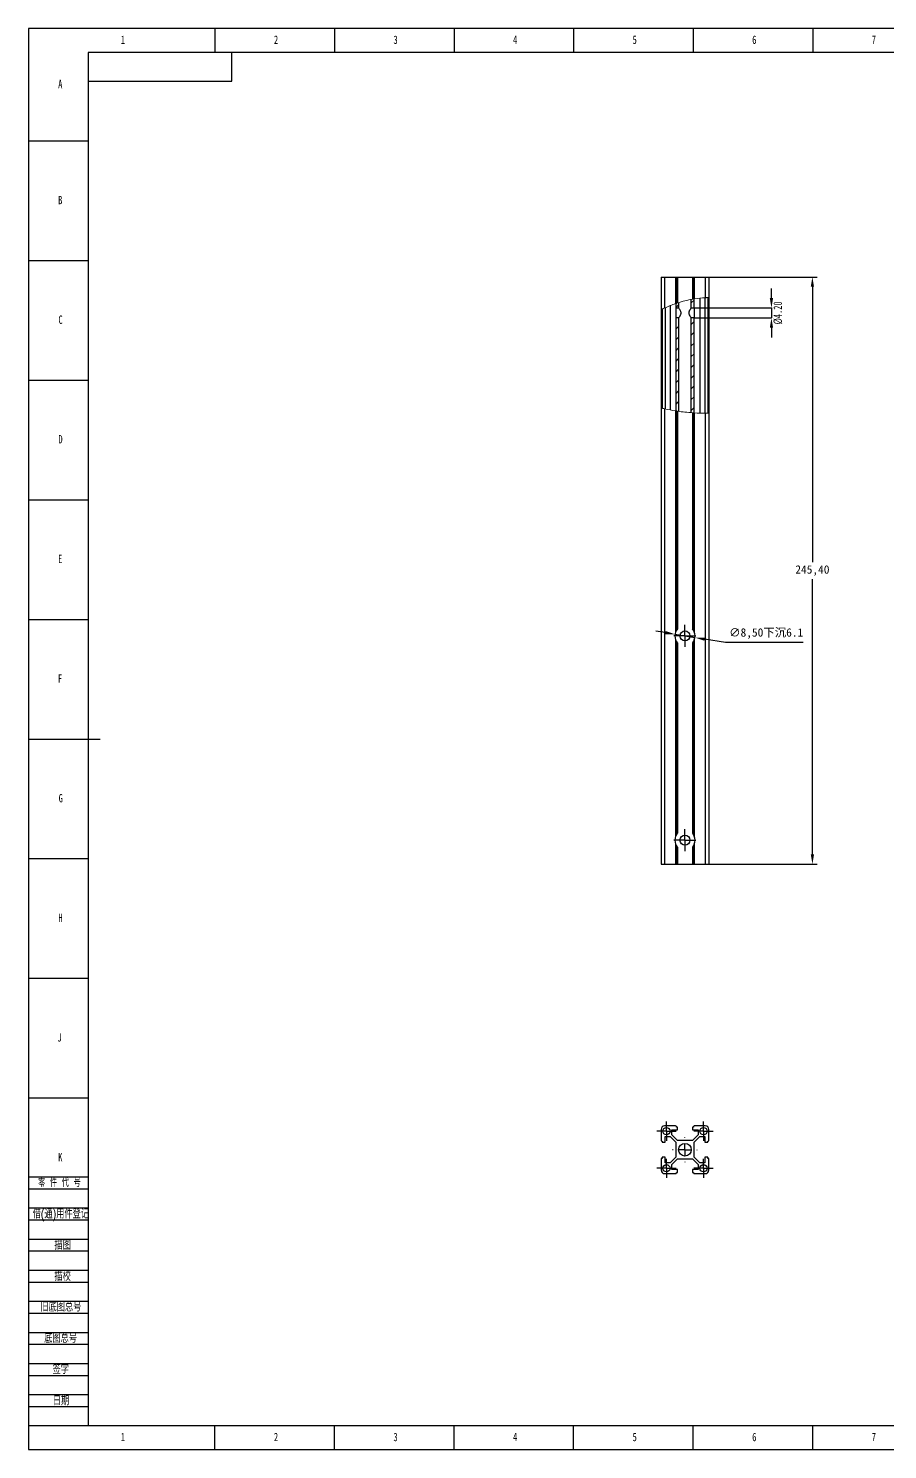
# Model space of a CAD drawing. Header units: millimetres. Extents: x 0 to 841, y 0 to 594.
# Drawn here: x 0 to 359, y 0 to 594 of the extents above; entities that cross this region are included whole.
import ezdxf

# ---------------------------------------------------------------- set-up
doc = ezdxf.new("R2010")
doc.units = ezdxf.units.MM
doc.header["$PDSIZE"] = -1
doc.layers.add('10', color=7, linetype='Continuous')
doc.layers.add('5', color=7, linetype='Continuous')
doc.styles.add('SLDTEXTSTYLE0', font='TXT', dxfattribs={"width": 0.7, "bigfont": 'bigfont'})
doc.styles.add('SLDTEXTSTYLE2', font='TXT', dxfattribs={"width": 0.614286, "bigfont": 'bigfont'})
doc.styles.add('SLDTEXTSTYLE4', font='TXT', dxfattribs={"width": 0.7})
doc.dimstyles.new('ISO-25', dxfattribs={"dimtxt": 2.5, "dimasz": 2.5, "dimexe": 1.25, "dimexo": 0.625, "dimtad": 1, "dimtxsty": 'Standard', "dimcen": 2.5, "dimadec": 0, "dimazin": 0, "dimtfac": 1, "dimtmove": 0, "dimatfit": 3, "dimfxl": 1, "dimarcsym": 0})
doc.dimstyles.new('SLDDIMSTYLE1', dxfattribs={"dimtxt": 3.5, "dimasz": 4.08, "dimexe": 0, "dimexo": 0.0625, "dimgap": 0.875, "dimtad": 2, "dimrnd": 1e-09, "dimzin": 4, "dimdsep": 46, "dimtxsty": 'SLDTEXTSTYLE4', "dimsah": 1, "dimcen": 0.09, "dimadec": 0, "dimazin": 1, "dimtfac": 1, "dimtmove": 0, "dimatfit": 0, "dimfxl": 1, "dimfrac": 2, "dimtolj": 1, "dimtzin": 12, "dimarcsym": 0})

# ---------------------------------------------------------------- blocks, each defined once
blk = doc.blocks.new('_D_1')
at = {"layer": '10', "color": 0, "lineweight": -2, "transparency": 16777216}
for p, q in [((310.72, 481.28), (310.72, 485.36)), ((278.47, 477.2), (310.72, 477.2)), ((310.72, 477.2), (310.72, 473)), ((278.47, 473), (310.72, 473)), ((310.72, 468.92), (310.72, 464.84))]:
    blk.add_line(p, q, dxfattribs=at)
at = {"layer": '10', "color": 0, "transparency": 16777216}
for points in [[(310.04, 481.28), (311.4, 481.28), (310.72, 477.2)], [(310.04, 468.92), (311.4, 468.92), (310.72, 473)]]:
    blk.add_solid(points, dxfattribs=at)
at = {"layer": 'Defpoints', "color": 0, "transparency": 16777216}
for p in [(278.41, 477.2), (278.41, 473), (310.72, 473)]:
    blk.add_point(p, dxfattribs=at)
at = {"layer": '10', "color": 0, "transparency": 16777216, "insert": (311.59, 475.1), "char_height": 3.5, "attachment_point": 2, "rotation": 90, "style": 'SLDTEXTSTYLE4'}
blk.add_mtext('\\A1;%%C4.20', dxfattribs=at)
blk = doc.blocks.new('SW_CENTERMARKSYMBOL_0')
at = {"layer": '10', "color": 0}
for p, q in [((-2.5, 0), (-4.6, 0)), ((0, 0), (-2.5, 0)), ((0, 2.5), (0, 4.6)), ((0, 0), (0, 2.5)), ((0, 0), (0, -2.5)), ((0, 0), (2.5, 0)), ((2.5, 0), (4.6, 0)), ((0, -2.5), (0, -4.6))]:
    blk.add_line(p, q, dxfattribs=at)
blk = doc.blocks.new('SW_CENTERMARKSYMBOL_1')
at = {"layer": '10', "color": 0}
for p, q in [((-2.5, 0), (-4.6, 0)), ((0, 0), (-2.5, 0)), ((0, 2.5), (0, 4.6)), ((0, 0), (0, 2.5)), ((0, 0), (0, -2.5)), ((0, 0), (2.5, 0)), ((2.5, 0), (4.6, 0)), ((0, -2.5), (0, -4.6))]:
    blk.add_line(p, q, dxfattribs=at)
blk = doc.blocks.new('SW_CENTERMARKSYMBOL_2')
at = {"layer": '10', "color": 0}
for p, q in [((-5, 0), (-5.15, 0)), ((0, 0), (-2.5, 0)), ((0, 5), (0, 5.15)), ((0, 0), (0, 2.5)), ((0, 0), (0, -2.5)), ((0, 0), (2.5, 0)), ((5, 0), (5.15, 0)), ((0, -5), (0, -5.15))]:
    blk.add_line(p, q, dxfattribs=at)
blk = doc.blocks.new('SW_CENTERMARKSYMBOL_3')
at = {"layer": '10', "color": 0}
for p, q in [((-2.5, 0), (-4, 0)), ((0, 0), (-2.5, 0)), ((0, 2.5), (0, 4)), ((0, 0), (0, 2.5)), ((0, 0), (0, -2.5)), ((0, 0), (2.5, 0)), ((2.5, 0), (4, 0)), ((0, -2.5), (0, -4))]:
    blk.add_line(p, q, dxfattribs=at)
blk = doc.blocks.new('SW_CENTERMARKSYMBOL_4')
at = {"layer": '10', "color": 0}
for p, q in [((-2.5, 0), (-4, 0)), ((0, 0), (-2.5, 0)), ((0, 2.5), (0, 4)), ((0, 0), (0, 2.5)), ((0, 0), (0, -2.5)), ((0, 0), (2.5, 0)), ((2.5, 0), (4, 0)), ((0, -2.5), (0, -4))]:
    blk.add_line(p, q, dxfattribs=at)
blk = doc.blocks.new('SW_CENTERMARKSYMBOL_5')
at = {"layer": '10', "color": 0}
for p, q in [((-2.5, 0), (-4, 0)), ((0, 0), (-2.5, 0)), ((0, 2.5), (0, 4)), ((0, 0), (0, 2.5)), ((0, 0), (0, -2.5)), ((0, 0), (2.5, 0)), ((2.5, 0), (4, 0)), ((0, -2.5), (0, -4))]:
    blk.add_line(p, q, dxfattribs=at)
blk = doc.blocks.new('SW_CENTERMARKSYMBOL_6')
at = {"layer": '10', "color": 0}
for p, q in [((-2.5, 0), (-4, 0)), ((0, 0), (-2.5, 0)), ((0, 2.5), (0, 4)), ((0, 0), (0, 2.5)), ((0, 0), (0, -2.5)), ((0, 0), (2.5, 0)), ((2.5, 0), (4, 0)), ((0, -2.5), (0, -4))]:
    blk.add_line(p, q, dxfattribs=at)
blk = doc.blocks.new('*D12')
at = {"color": 0, "lineweight": -2, "transparency": 16777216}
for p, q in [((284.56, 490.1), (329.85, 490.1)), ((327.85, 486.02), (327.85, 370.96)), ((327.85, 248.78), (327.85, 363.83)), ((284.56, 244.7), (329.85, 244.7))]:
    blk.add_line(p, q, dxfattribs=at)
at = {"color": 0, "transparency": 16777216}
for points in [[(327.17, 486.02), (328.53, 486.02), (327.85, 490.1)], [(327.17, 248.78), (328.53, 248.78), (327.85, 244.7)]]:
    blk.add_solid(points, dxfattribs=at)
at = {"layer": 'Defpoints', "color": 0, "transparency": 16777216}
for p in [(284.56, 490.1), (284.56, 244.7), (327.85, 244.7)]:
    blk.add_point(p, dxfattribs=at)
at = {"color": 0, "transparency": 16777216, "insert": (327.85, 367.4), "char_height": 3.5, "attachment_point": 5}
blk.add_mtext('245,40', dxfattribs=at)
blk = doc.blocks.new('*D13')
at = {"color": 0, "lineweight": -2, "transparency": 16777216}
for p, q in [((266.34, 341.46), (262.32, 342.13)), ((270.37, 340.79), (278.75, 339.4)), ((291.5, 337.29), (282.78, 338.74)), ((324.03, 337.29), (291.5, 337.29))]:
    blk.add_line(p, q, dxfattribs=at)
at = {"color": 0, "transparency": 16777216}
for points in [[(266.45, 342.13), (266.23, 340.79), (270.37, 340.79)], [(282.89, 339.41), (282.67, 338.07), (278.75, 339.4)]]:
    blk.add_solid(points, dxfattribs=at)
at = {"layer": 'Defpoints', "color": 0, "transparency": 16777216}
for p in [(270.37, 340.79), (278.75, 339.4)]:
    blk.add_point(p, dxfattribs=at)
at = {"color": 0, "transparency": 16777216, "insert": (308.53, 341.08), "char_height": 3.5, "attachment_point": 5}
blk.add_mtext('∅8,50{\\fSimSun|b0|i0|c134|p2;下沉}6.1', dxfattribs=at)

msp = doc.modelspace()

# ---------------------------------------------------------------- hatches: boundary and pattern name
at = {"layer": '10', "linetype": 'Continuous', "lineweight": 18}
h = msp.add_hatch(dxfattribs=at)
h.set_pattern_fill('ANSI31', color=256, angle=3e-322, style=0)
edge = h.paths.add_edge_path(flags=0)
edge.add_line((270.71, 479.001), (270.71, 477.198))
edge.add_line((270.71, 477.198), (271.91, 477.198))
edge.add_line((271.91, 477.198), (271.91, 479.396))
edge.add_spline(control_points=[(271.91, 479.396), (271.509, 479.27), (271.109, 479.138), (270.71, 479.001)], knot_values=[0.3454461, 0.3454461, 0.3454461, 0.3454461, 0.3512871, 0.3512871, 0.3512871, 0.3512871], weights=[1, 1, 1, 1], degree=3, periodic=0)
h = msp.add_hatch(dxfattribs=at)
h.set_pattern_fill('ANSI31', color=256, angle=3e-322, style=0)
edge = h.paths.add_edge_path(flags=0)
edge.add_line((278.41, 477.198), (278.41, 480.962))
edge.add_spline(control_points=[(278.41, 480.962), (278.01, 480.897), (277.61, 480.825), (277.21, 480.748)], knot_values=[0.3141341, 0.3141341, 0.3141341, 0.3141341, 0.3198988, 0.3198988, 0.3198988, 0.3198988], weights=[1, 1, 1, 1], degree=3, periodic=0)
edge.add_line((277.21, 480.748), (277.21, 477.198))
edge.add_line((277.21, 477.198), (278.41, 477.198))
h = msp.add_hatch(dxfattribs=at)
h.set_pattern_fill('ANSI31', color=256, angle=3e-322, style=0)
edge = h.paths.add_edge_path(flags=0)
edge.add_line((270.71, 472.998), (270.71, 434.138))
edge.add_spline(control_points=[(270.71, 434.138), (271.109, 434.075), (271.509, 434.016), (271.91, 433.959)], knot_values=[0.7721894, 0.7721894, 0.7721894, 0.7721894, 0.7775674, 0.7775674, 0.7775674, 0.7775674], weights=[1, 1, 1, 1], degree=3, periodic=0)
edge.add_line((271.91, 433.959), (271.91, 472.998))
edge.add_line((271.91, 472.998), (270.71, 472.998))
h = msp.add_hatch(dxfattribs=at)
h.set_pattern_fill('ANSI31', color=256, angle=3e-322, style=0)
edge = h.paths.add_edge_path(flags=0)
edge.add_line((278.41, 433.312), (278.41, 472.998))
edge.add_line((278.41, 472.998), (277.21, 472.998))
edge.add_line((277.21, 472.998), (277.21, 433.39))
edge.add_spline(control_points=[(277.21, 433.39), (277.61, 433.361), (278.01, 433.335), (278.41, 433.312)], knot_values=[0.8010488, 0.8010488, 0.8010488, 0.8010488, 0.8063367, 0.8063367, 0.8063367, 0.8063367], weights=[1, 1, 1, 1], degree=3, periodic=0)

# ---------------------------------------------------------------- linework, layer by layer
at = {"color": 7, "linetype": 'Continuous', "lineweight": 25}
for p, q in [((264.56, 490.098), (264.56, 476.466)), ((264.56, 490.098), (284.56, 490.098)), ((266.06, 490.098), (266.06, 477.164)), ((270.66, 490.098), (270.66, 478.984)), ((270.96, 490.098), (270.96, 479.086)), ((271.46, 490.098), (271.46, 479.252)), ((277.66, 490.098), (277.66, 480.832)), ((278.16, 490.098), (278.16, 480.92)), ((278.46, 490.098), (278.46, 480.97)), ((283.06, 490.098), (283.06, 481.45)), ((284.56, 490.098), (284.56, 481.482)), ((280.767, 481.219), (280.767, 433.225)), ((282.86, 481.43), (282.86, 433.186)), ((284.06, 481.478), (284.06, 433.192)), ((284.26, 481.481), (284.26, 433.195)), ((284.56, 481.482), (284.56, 433.202)), ((264.56, 476.466), (264.56, 435.37)), ((264.86, 476.609), (264.86, 435.297)), ((265.06, 476.704), (265.06, 435.249)), ((266.26, 477.243), (266.26, 434.981)), ((268.353, 478.071), (268.353, 434.584)), ((270.71, 479.001), (270.71, 477.198)), ((270.71, 477.198), (271.91, 477.198)), ((270.71, 477.198), (270.71, 472.998)), ((271.91, 479.396), (271.91, 477.198)), ((277.21, 477.198), (277.21, 480.748)), ((277.21, 477.198), (278.41, 477.198)), ((278.41, 477.198), (278.41, 480.962)), ((278.41, 477.198), (278.41, 472.998)), ((271.91, 472.998), (270.71, 472.998)), ((270.71, 472.998), (270.71, 434.138)), ((271.91, 472.998), (271.91, 433.959)), ((277.21, 433.39), (277.21, 472.998)), ((278.41, 472.998), (277.21, 472.998)), ((278.41, 433.312), (278.41, 472.998)), ((264.56, 435.37), (264.56, 244.698)), ((266.06, 435.019), (266.06, 244.698)), ((270.66, 434.146), (270.66, 341.787)), ((270.96, 434.099), (270.96, 342.357)), ((271.46, 434.024), (271.46, 343.006)), ((277.66, 433.359), (277.66, 343.006)), ((278.16, 433.326), (278.16, 342.357)), ((278.46, 433.309), (278.46, 341.787)), ((283.06, 433.182), (283.06, 244.698)), ((284.56, 433.202), (284.56, 244.698)), ((270.66, 338.41), (270.66, 256.387)), ((270.96, 337.84), (270.96, 256.957)), ((271.46, 337.191), (271.46, 257.606)), ((277.66, 337.191), (277.66, 257.606)), ((278.16, 337.84), (278.16, 256.957)), ((278.46, 338.41), (278.46, 256.387)), ((270.66, 253.01), (270.66, 244.698)), ((270.96, 252.44), (270.96, 244.698)), ((271.46, 251.791), (271.46, 244.698)), ((277.66, 251.791), (277.66, 244.698)), ((278.16, 252.44), (278.16, 244.698)), ((278.46, 253.01), (278.46, 244.698)), ((264.56, 244.698), (266.06, 244.698)), ((266.06, 244.698), (270.66, 244.698)), ((270.66, 244.698), (270.96, 244.698)), ((270.96, 244.698), (271.46, 244.698)), ((271.46, 244.698), (277.66, 244.698)), ((277.66, 244.698), (278.16, 244.698)), ((278.16, 244.698), (278.46, 244.698)), ((278.46, 244.698), (283.06, 244.698)), ((283.06, 244.698), (284.56, 244.698)), ((264.56, 133.825), (264.56, 129.225)), ((270.66, 135.325), (266.06, 135.325)), ((266.26, 130.825), (268.353, 130.825)), ((266.26, 128.425), (266.26, 130.825)), ((268.353, 130.825), (270.71, 128.468)), ((269.06, 133.625), (271.46, 133.625)), ((269.06, 131.532), (269.06, 133.625)), ((271.417, 129.175), (269.06, 131.532)), ((270.96, 134.825), (270.96, 135.025)), ((271.46, 134.825), (270.96, 134.825)), ((271.46, 133.625), (271.46, 134.825)), ((277.66, 134.825), (277.66, 133.625)), ((278.16, 134.825), (277.66, 134.825)), ((277.66, 133.625), (280.06, 133.625)), ((280.06, 131.532), (277.703, 129.175)), ((278.16, 135.025), (278.16, 134.825)), ((278.41, 128.468), (280.767, 130.825)), ((283.06, 135.325), (278.46, 135.325)), ((280.06, 133.625), (280.06, 131.532)), ((280.767, 130.825), (282.86, 130.825)), ((282.86, 130.825), (282.86, 128.425)), ((284.56, 129.225), (284.56, 133.825)), ((264.86, 128.925), (265.06, 128.925)), ((265.06, 128.925), (265.06, 128.425)), ((265.06, 128.425), (266.26, 128.425)), ((270.71, 128.468), (270.71, 122.182)), ((277.703, 129.175), (271.417, 129.175)), ((278.41, 122.182), (278.41, 128.468)), ((282.86, 128.425), (284.06, 128.425)), ((284.06, 128.925), (284.26, 128.925)), ((284.06, 128.425), (284.06, 128.925)), ((264.56, 121.425), (264.56, 116.825)), ((265.06, 121.725), (264.86, 121.725)), ((266.26, 122.225), (265.06, 122.225)), ((265.06, 122.225), (265.06, 121.725)), ((266.26, 119.825), (266.26, 122.225)), ((268.353, 119.825), (266.26, 119.825)), ((270.71, 122.182), (268.353, 119.825)), ((269.06, 119.118), (271.417, 121.475)), ((269.06, 117.025), (269.06, 119.118)), ((271.417, 121.475), (277.703, 121.475)), ((277.703, 121.475), (280.06, 119.118)), ((280.767, 119.825), (278.41, 122.182)), ((280.06, 119.118), (280.06, 117.025)), ((282.86, 119.825), (280.767, 119.825)), ((284.06, 122.225), (282.86, 122.225)), ((282.86, 122.225), (282.86, 119.825)), ((284.06, 121.725), (284.06, 122.225)), ((284.26, 121.725), (284.06, 121.725)), ((284.56, 116.825), (284.56, 121.425)), ((266.06, 115.325), (270.66, 115.325)), ((271.46, 117.025), (269.06, 117.025)), ((270.96, 115.825), (271.46, 115.825)), ((270.96, 115.625), (270.96, 115.825)), ((271.46, 115.825), (271.46, 117.025)), ((280.06, 117.025), (277.66, 117.025)), ((277.66, 117.025), (277.66, 115.825)), ((277.66, 115.825), (278.16, 115.825)), ((278.16, 115.825), (278.16, 115.625)), ((278.46, 115.325), (283.06, 115.325))]:
    msp.add_line(p, q, dxfattribs=at)
at = {"color": 7, "linetype": 'Continuous'}
for q in [(274.56, 125.518), (274.657, 125.325)]:
    msp.add_line((274.56, 125.325), q, dxfattribs=at)
at = {"color": 7, "linetype": 'Continuous', "lineweight": 25}
for centre, radius in [((274.56, 340.098), 2.1), ((274.56, 254.698), 2.1), ((266.81, 133.075), 1.5), ((282.31, 133.075), 1.5), ((274.56, 125.325), 2.65), ((266.81, 117.575), 1.5), ((282.31, 117.575), 1.5)]:
    msp.add_circle(centre, radius, dxfattribs=at)
for centre, radius, start, end in [((274.56, 340.098), 4.25, 156.584486, 203.415514), ((274.56, 340.098), 4.25, 136.837103, 147.893197), ((274.56, 340.098), 4.25, 32.106803, 43.162897), ((274.56, 340.098), 4.25, 336.584486, 23.415514), ((274.56, 340.098), 4.25, 212.106803, 223.162897), ((274.56, 340.098), 4.25, 316.837103, 327.893197), ((274.56, 254.698), 4.25, 156.584486, 203.415514), ((274.56, 254.698), 4.25, 136.837103, 147.893197), ((274.56, 254.698), 4.25, 32.106803, 43.162897), ((274.56, 254.698), 4.25, 336.584486, 23.415514), ((274.56, 254.698), 4.25, 212.106803, 223.162897), ((274.56, 254.698), 4.25, 316.837103, 327.893197), ((266.06, 133.825), 1.5, 90, 180), ((270.66, 135.025), 0.3, 0, 90), ((278.46, 135.025), 0.3, 90, 180), ((283.06, 133.825), 1.5, 360, 90), ((264.86, 129.225), 0.3, 180, 270), ((284.26, 129.225), 0.3, 270, 0), ((264.86, 121.425), 0.3, 90, 180), ((284.26, 121.425), 0.3, 360, 90), ((266.06, 116.825), 1.5, 180, 270), ((270.66, 115.625), 0.3, 270, 0), ((278.46, 115.625), 0.3, 180, 270), ((283.06, 116.825), 1.5, 270, 0)]:
    msp.add_arc(centre, radius, start, end, dxfattribs=at)
at = {"color": 7, "linetype": 'Continuous', "lineweight": 18}
for points in [[(283.06, 481.45), (281.538, 481.384), (280.001, 481.221), (278.46, 480.97)], [(270.66, 478.984), (269.104, 478.449), (267.566, 477.839), (266.06, 477.164)], [(271.46, 479.252), (271.293, 479.197), (271.127, 479.142), (270.96, 479.086)], [(277.703, 480.84), (275.6, 480.459), (273.494, 479.916), (271.417, 479.238)], [(278.16, 480.92), (277.993, 480.892), (277.827, 480.863), (277.66, 480.832)], [(266.06, 435.019), (267.565, 434.684), (269.102, 434.392), (270.66, 434.146)], [(270.96, 434.099), (271.127, 434.074), (271.293, 434.049), (271.46, 434.024)], [(271.417, 434.03), (273.49, 433.724), (275.596, 433.497), (277.703, 433.356)], [(277.66, 433.359), (277.827, 433.347), (277.993, 433.337), (278.16, 433.326)], [(278.46, 433.309), (279.998, 433.22), (281.535, 433.177), (283.06, 433.182)]]:
    msp.add_open_spline(points, degree=3, dxfattribs=at)
for points, knots in [([(283.06, 481.45), (283.159, 481.454), (283.256, 481.458), (283.448, 481.464), (283.543, 481.467), (283.725, 481.472), (283.811, 481.474), (283.974, 481.477), (284.051, 481.479), (284.259, 481.481), (284.37, 481.482), (284.52, 481.482), (284.56, 481.482), (284.56, 481.482)], [0, 0, 0, 0, 0.125, 0.125, 0.25, 0.25, 0.375, 0.375, 0.5, 0.5, 0.75, 0.75, 1, 1, 1, 1]), ([(264.56, 476.466), (264.56, 476.466), (264.571, 476.471), (264.613, 476.491), (264.644, 476.506), (264.765, 476.564), (264.883, 476.621), (265.095, 476.721), (265.172, 476.757), (265.334, 476.833), (265.419, 476.872), (265.683, 476.994), (265.87, 477.079), (266.06, 477.164)], [0, 0, 0, 0, 0.125, 0.125, 0.25, 0.25, 0.5, 0.5, 0.625, 0.625, 0.75, 0.75, 1, 1, 1, 1]), ([(270.66, 478.984), (270.737, 479.011), (270.813, 479.036), (270.925, 479.075), (270.96, 479.086), (270.96, 479.086)], [0, 0, 0, 0, 0.5, 0.5, 1, 1, 1, 1]), ([(278.16, 480.92), (278.16, 480.92), (278.193, 480.926), (278.304, 480.945), (278.381, 480.958), (278.46, 480.97)], [0, 0, 0, 0, 0.5, 0.5, 1, 1, 1, 1]), ([(266.06, 435.019), (265.864, 435.062), (265.672, 435.106), (265.402, 435.168), (265.316, 435.188), (265.153, 435.227), (265.076, 435.245), (264.937, 435.278), (264.874, 435.293), (264.764, 435.32), (264.716, 435.332), (264.601, 435.36), (264.56, 435.37), (264.56, 435.37)], [0, 0, 0, 0, 0.25, 0.25, 0.375, 0.375, 0.5, 0.5, 0.625, 0.625, 0.75, 0.75, 1, 1, 1, 1]), ([(270.96, 434.099), (270.96, 434.099), (270.927, 434.104), (270.816, 434.122), (270.739, 434.134), (270.66, 434.146)], [0, 0, 0, 0, 0.5, 0.5, 1, 1, 1, 1]), ([(278.46, 433.309), (278.381, 433.313), (278.303, 433.318), (278.193, 433.324), (278.16, 433.326), (278.16, 433.326)], [0, 0, 0, 0, 0.5, 0.5, 1, 1, 1, 1]), ([(284.56, 433.202), (284.56, 433.202), (284.55, 433.201), (284.512, 433.2), (284.484, 433.2), (284.408, 433.198), (284.362, 433.197), (284.254, 433.195), (284.19, 433.194), (283.983, 433.19), (283.816, 433.188), (283.455, 433.184), (283.258, 433.182), (283.06, 433.182)], [0, 0, 0, 0, 0.125, 0.125, 0.25, 0.25, 0.375, 0.375, 0.5, 0.5, 0.75, 0.75, 1, 1, 1, 1])]:
    msp.add_open_spline(points, degree=3, knots=knots, dxfattribs=at)
at = {"color": 7, "linetype": 'Continuous', "lineweight": 25}
for points, knots in [([(271.91, 472.998), (271.91, 472.998), (271.922, 473.014), (271.969, 473.073), (272.003, 473.116), (272.088, 473.227), (272.138, 473.294), (272.25, 473.447), (272.311, 473.533), (272.499, 473.813), (272.636, 474.031), (272.803, 474.4), (272.853, 474.533), (272.923, 474.809), (272.944, 474.956), (272.944, 475.246), (272.923, 475.391), (272.852, 475.668), (272.802, 475.798), (272.633, 476.17), (272.5, 476.384), (272.247, 476.76), (272.132, 476.912), (272.003, 477.08), (271.969, 477.123), (271.923, 477.183), (271.91, 477.198), (271.91, 477.198)], [0, 0, 0, 0, 0.0625, 0.0625, 0.125, 0.125, 0.1875, 0.1875, 0.25, 0.25, 0.375, 0.375, 0.4375, 0.4375, 0.5, 0.5, 0.5625, 0.5625, 0.625, 0.625, 0.75, 0.75, 0.875, 0.875, 0.9375, 0.9375, 1, 1, 1, 1]), ([(277.21, 477.198), (277.21, 477.198), (277.198, 477.183), (277.152, 477.124), (277.117, 477.08), (277.033, 476.97), (276.982, 476.903), (276.87, 476.75), (276.81, 476.665), (276.684, 476.479), (276.619, 476.377), (276.492, 476.16), (276.43, 476.045), (276.318, 475.799), (276.268, 475.666), (276.197, 475.39), (276.176, 475.243), (276.176, 474.953), (276.197, 474.807), (276.268, 474.53), (276.317, 474.4), (276.487, 474.027), (276.621, 473.813), (276.811, 473.531), (276.871, 473.446), (276.981, 473.295), (277.032, 473.228), (277.117, 473.116), (277.151, 473.073), (277.198, 473.014), (277.21, 472.998), (277.21, 472.998)], [0, 0, 0, 0, 0.0625, 0.0625, 0.125, 0.125, 0.1875, 0.1875, 0.25, 0.25, 0.3125, 0.3125, 0.375, 0.375, 0.4375, 0.4375, 0.5, 0.5, 0.5625, 0.5625, 0.625, 0.625, 0.75, 0.75, 0.8125, 0.8125, 0.875, 0.875, 0.9375, 0.9375, 1, 1, 1, 1]), ([(270.96, 342.357), (270.96, 342.357), (270.955, 342.349), (270.937, 342.32), (270.925, 342.3), (270.886, 342.235), (270.856, 342.183), (270.768, 342.021), (270.711, 341.905), (270.66, 341.787)], [0, 0, 0, 0, 0.125, 0.125, 0.25, 0.25, 0.5, 0.5, 1, 1, 1, 1]), ([(278.46, 341.787), (278.409, 341.905), (278.352, 342.021), (278.265, 342.182), (278.235, 342.234), (278.183, 342.322), (278.16, 342.357), (278.16, 342.357)], [0, 0, 0, 0, 0.5, 0.5, 0.75, 0.75, 1, 1, 1, 1]), ([(270.66, 338.41), (270.711, 338.292), (270.768, 338.176), (270.856, 338.013), (270.886, 337.962), (270.938, 337.875), (270.96, 337.84), (270.96, 337.84)], [0, 0, 0, 0, 0.5, 0.5, 0.75, 0.75, 1, 1, 1, 1]), ([(278.16, 337.84), (278.16, 337.84), (278.182, 337.875), (278.235, 337.962), (278.264, 338.014), (278.352, 338.176), (278.409, 338.292), (278.46, 338.41)], [0, 0, 0, 0, 0.25, 0.25, 0.5, 0.5, 1, 1, 1, 1]), ([(270.96, 256.957), (270.96, 256.957), (270.955, 256.949), (270.937, 256.92), (270.925, 256.9), (270.886, 256.835), (270.856, 256.783), (270.768, 256.621), (270.711, 256.505), (270.66, 256.387)], [0, 0, 0, 0, 0.125, 0.125, 0.25, 0.25, 0.5, 0.5, 1, 1, 1, 1]), ([(278.46, 256.387), (278.409, 256.505), (278.352, 256.621), (278.265, 256.782), (278.235, 256.834), (278.183, 256.922), (278.16, 256.957), (278.16, 256.957)], [0, 0, 0, 0, 0.5, 0.5, 0.75, 0.75, 1, 1, 1, 1]), ([(270.66, 253.01), (270.711, 252.892), (270.768, 252.776), (270.856, 252.613), (270.886, 252.562), (270.938, 252.475), (270.96, 252.44), (270.96, 252.44)], [0, 0, 0, 0, 0.5, 0.5, 0.75, 0.75, 1, 1, 1, 1]), ([(278.16, 252.44), (278.16, 252.44), (278.182, 252.475), (278.235, 252.562), (278.264, 252.614), (278.352, 252.776), (278.409, 252.892), (278.46, 253.01)], [0, 0, 0, 0, 0.25, 0.25, 0.5, 0.5, 1, 1, 1, 1])]:
    msp.add_open_spline(points, degree=3, knots=knots, dxfattribs=at)
at = {"color": 7, "linetype": 'Continuous'}
msp.add_point((274.56, 125.325), dxfattribs=at)
at = {"layer": '5', "color": 7}
for p, q in [((841, 594), (0, 594)), ((0, 594), (0, 0)), ((0, 114), (25, 114)), ((0, 109), (25, 109)), ((0, 101), (25, 101)), ((0, 96), (25, 96)), ((0, 88), (25, 88)), ((0, 83), (25, 83)), ((0, 75), (25, 75)), ((0, 70), (25, 70)), ((0, 62), (25, 62)), ((0, 57), (25, 57)), ((0, 49), (25, 49)), ((0, 44), (25, 44)), ((0, 36), (25, 36)), ((0, 31), (25, 31)), ((0, 23), (25, 23)), ((0, 18), (25, 18)), ((0, 0), (841, 0))]:
    msp.add_line(p, q, dxfattribs=at)
at = {"layer": '5'}
for p, q in [((78, 594), (78, 584)), ((128, 594), (128, 584)), ((178, 594), (178, 584)), ((228, 594), (228, 584)), ((278, 594), (278, 584)), ((328, 594), (328, 584)), ((0, 547), (25, 547)), ((0, 497), (25, 497)), ((0, 447), (25, 447)), ((0, 397), (25, 397)), ((0, 347), (25, 347)), ((0, 247), (25, 247)), ((0, 197), (25, 197)), ((0, 147), (25, 147)), ((78, 0), (78, 10)), ((128, 0), (128, 10)), ((178, 0), (178, 10)), ((228, 0), (228, 10)), ((278, 0), (278, 10)), ((328, 0), (328, 10))]:
    msp.add_line(p, q, dxfattribs=at)
at = {"layer": '5', "color": 7, "lineweight": 25}
for p, q in [((831, 584), (25, 584)), ((25, 584), (25, 10)), ((85, 572), (85, 584)), ((25, 572), (85, 572)), ((0, 10), (831, 10))]:
    msp.add_line(p, q, dxfattribs=at)
at = {"layer": '5', "lineweight": 25}
msp.add_line((0, 297), (30, 297), dxfattribs=at)

# ---------------------------------------------------------------- block references
at = {"layer": '10'}
for name, p in [('SW_CENTERMARKSYMBOL_0', (274.56, 340.098)), ('SW_CENTERMARKSYMBOL_1', (274.56, 254.698)), ('SW_CENTERMARKSYMBOL_3', (266.81, 133.075)), ('SW_CENTERMARKSYMBOL_4', (282.31, 133.075)), ('SW_CENTERMARKSYMBOL_2', (274.56, 125.325)), ('SW_CENTERMARKSYMBOL_6', (266.81, 117.575)), ('SW_CENTERMARKSYMBOL_5', (282.31, 117.575))]:
    msp.add_blockref(name, p, dxfattribs=at)

# ---------------------------------------------------------------- texts
at = {"layer": '10', "char_height": 3.5, "attachment_point": 2, "style": 'SLDTEXTSTYLE4'}
for s, insert in [('1', (39.544, 591.018)), ('2', (103.544, 591.018)), ('3', (153.544, 591.018)), ('4', (203.544, 591.018)), ('5', (253.544, 591.018)), ('6', (303.547, 591.018)), ('7', (353.547, 591.018)), ('A', (13.32, 572.518)), ('B', (13.32, 524.018)), ('C', (13.427, 474.018)), ('D', (13.43, 424.018)), ('E', (13.318, 374.018)), ('F', (13.224, 324.018)), ('G', (13.539, 274.018)), ('H', (13.43, 224.018)), ('J', (13.015, 174.018)), ('K', (13.32, 124.018)), ('1', (39.544, 7.018)), ('2', (103.544, 7.018)), ('3', (153.544, 7.018)), ('4', (203.544, 7.018)), ('5', (253.544, 7.018)), ('6', (303.547, 7.018)), ('7', (353.547, 7.018))]:
    msp.add_mtext(s, dxfattribs=dict(at, insert=insert))
at = {"layer": '10', "color": 7, "char_height": 3.5}
for s, insert, attachment_point, style in [('零 件 代 号', (4.079, 113.294), 1, 'SLDTEXTSTYLE2'), ('借(通)用件登记', (1.824, 100.136), 1, 'SLDTEXTSTYLE0'), ('描图', (14.331, 87.091), 2, 'SLDTEXTSTYLE0'), ('描校', (14.298, 74.062), 2, 'SLDTEXTSTYLE0'), ('旧底图总号', (4.985, 61.266), 1, 'SLDTEXTSTYLE0'), ('底图总号', (6.614, 48.182), 1, 'SLDTEXTSTYLE0'), ('签字', (13.529, 35.163), 2, 'SLDTEXTSTYLE0'), ('日期', (13.607, 22.051), 2, 'SLDTEXTSTYLE0')]:
    msp.add_mtext(s, dxfattribs=dict(at, insert=insert, attachment_point=attachment_point, style=style))

# ---------------------------------------------------------------- dimensions: what is measured, and where the dimension line sits
dim = msp.add_aligned_dim(p1=(284.56, 490.098), p2=(284.56, 244.698), distance=43.292, dimstyle='ISO-25', override={"dimtxt": 3.5, "dimasz": 4.08, "dimexe": 2, "dimexo": 0, "dimgap": 1.524, "dimtih": 1, "dimtoh": 1, "dimzin": 0, "dimadec": 2, "dimtzin": 0})
dim.commit()
dim.dimension.update_dxf_attribs({"geometry": '*D12', "text_midpoint": (327.852, 367.398)})
dim = msp.add_diameter_dim_2p(p1=(270.367, 340.793), p2=(278.753, 339.404), text='<>{\\fSimSun|b0|i0|c134|p2;下沉}6.1', dimstyle='ISO-25', override={"dimtxt": 3.5, "dimasz": 4.08, "dimexe": 2, "dimexo": 0, "dimgap": 1.524, "dimtih": 1, "dimtoh": 1, "dimzin": 0, "dimadec": 2, "dimtzin": 0})
dim.commit()
dim.dimension.update_dxf_attribs({"geometry": '*D13', "text_midpoint": (291.499, 337.292), "dimtype": 163})
at = {"layer": '10'}
dim = msp.add_linear_dim(base=(310.717, 472.998), p1=(278.41, 477.198), p2=(278.41, 472.998), angle=90, text='%%C<>', dimstyle='SLDDIMSTYLE1', dxfattribs=at)
dim.commit()
dim.dimension.update_dxf_attribs({"geometry": '_D_1', "text_midpoint": (310.717, 475.098), "dimtype": 160})

doc.saveas('drawing.dxf')
